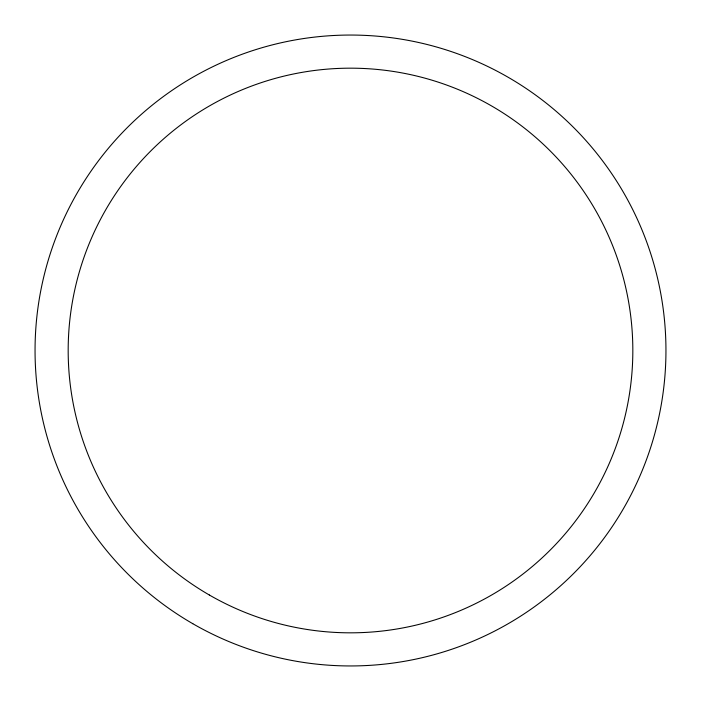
<?xml version="1.0" encoding="UTF-8"?>
<svg xmlns="http://www.w3.org/2000/svg" width="701" height="701" viewBox="0 0 701 701"><rect width="100%" height="100%" fill="white"/><g stroke="black" fill="none" stroke-linecap="round" stroke-linejoin="round"><path stroke-width="1.05" d="M192.775 623.688A315.45 315.45 0 0 0 665.95 350.5A315.45 315.45 0 0 0 192.775 77.312A315.45 315.45 0 0 0 192.775 623.688M209.336 595A282.328 282.328 0 0 0 632.828 350.5A282.328 282.328 0 0 0 209.336 106A282.328 282.328 0 0 0 209.336 595"/></g></svg>
